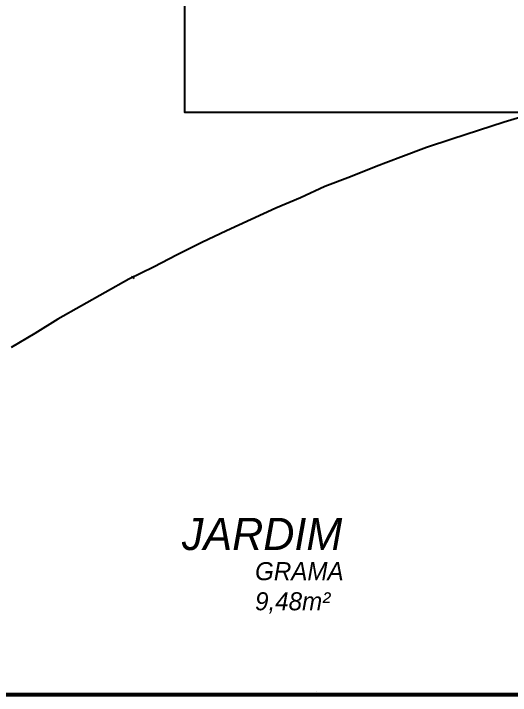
# Model space of a CAD drawing. Header units: millimetres. Extents: x 2273 to 2522, y 1034 to 1187.
# Drawn here: x 2484.843 to 2486.385, y 1097.967 to 1100.083 of the extents above; entities that cross this region are included whole.
import ezdxf

# ---------------------------------------------------------------- set-up
doc = ezdxf.new("R2010")
doc.units = ezdxf.units.MM
doc.linetypes.add('DASHED', pattern=[19.05, 12.7, -6.35])
doc.layers.add('LAYER8', color=8, linetype='Continuous')
doc.styles.get("Standard").update_dxf_attribs({"font": 'arial.ttf'})

msp = doc.modelspace()

# ---------------------------------------------------------------- hatches: boundary and pattern name
at = {"layer": 'LAYER8', "linetype": 'Continuous'}
msp.add_hatch(color=252, dxfattribs=at).paths.add_polyline_path([(2494.7593, 1097.9673), (2479.3388, 1097.9732), (2479.3329, 1097.9673), (2494.7593, 1097.9673), (2479.3388, 1097.9732), (2494.7476, 1097.9732)])

# ---------------------------------------------------------------- linework, layer by layer
at = {"layer": 'LAYER8', "linetype": 'DASHED'}
for p, q in [((2485.374, 1099.7762), (2485.374, 1103.1262)), ((2491.377, 1099.7762), (2485.374, 1099.7762))]:
    msp.add_line(p, q, dxfattribs=at)
at = {"layer": 'LAYER8', "color": 0, "linetype": 'Continuous'}
for points in [[(2485.5123, 1099.7762), (2485.374, 1099.7762), (2485.374, 1099.9967)], [(2486.4446, 1099.7703), (2486.3652, 1099.7467), (2486.2858, 1099.7203), (2486.2035, 1099.6938), (2486.124, 1099.6673), (2486.0446, 1099.6379), (2485.9682, 1099.6085), (2485.8888, 1099.5762), (2485.8093, 1099.5467), (2485.7329, 1099.5114), (2485.6564, 1099.4791), (2485.5799, 1099.4438), (2485.5035, 1099.4085), (2485.427, 1099.3732), (2485.3505, 1099.335), (2485.277, 1099.2967), (2485.2005, 1099.2585), (2485.127, 1099.2173), (2485.0535, 1099.1762), (2484.9799, 1099.135), (2484.9093, 1099.0909), (2484.8358, 1099.0467)], [(2485.7829, 1097.9791), (2485.7829, 1097.9791)], [(2479.3388, 1097.9732), (2497.4123, 1097.9732)]]:
    msp.add_lwpolyline(points, dxfattribs=at)
at = {"layer": 'LAYER8', "color": 252, "linetype": 'Continuous'}
for points in [[(2485.2182, 1099.2614), (2485.2093, 1099.2673)], [(2479.3329, 1097.9673), (2494.7593, 1097.9673), (2479.3388, 1097.9732), (2479.3329, 1097.9673)], [(2494.7593, 1097.9673), (2479.3388, 1097.9732), (2494.7476, 1097.9732), (2494.7593, 1097.9673)]]:
    msp.add_lwpolyline(points, dxfattribs=at)

# ---------------------------------------------------------------- texts
at = {"layer": 'LAYER8', "color": 0, "linetype": 'Continuous', "width": 1.591519, "attachment_point": 1}
for s, insert, char_height in [('{\\fHarlow Solid Italic|b0|i0|c0|p82;JARDIM}', (2485.3653, 1098.5183), 0.1), ('{\\fHarlow Solid Italic|b0|i0|c0|p82;GRAMA\\P9,48m²}', (2485.5924, 1098.3808), 0.056045)]:
    msp.add_mtext(s, dxfattribs=dict(at, insert=insert, char_height=char_height))

doc.saveas('drawing.dxf')
